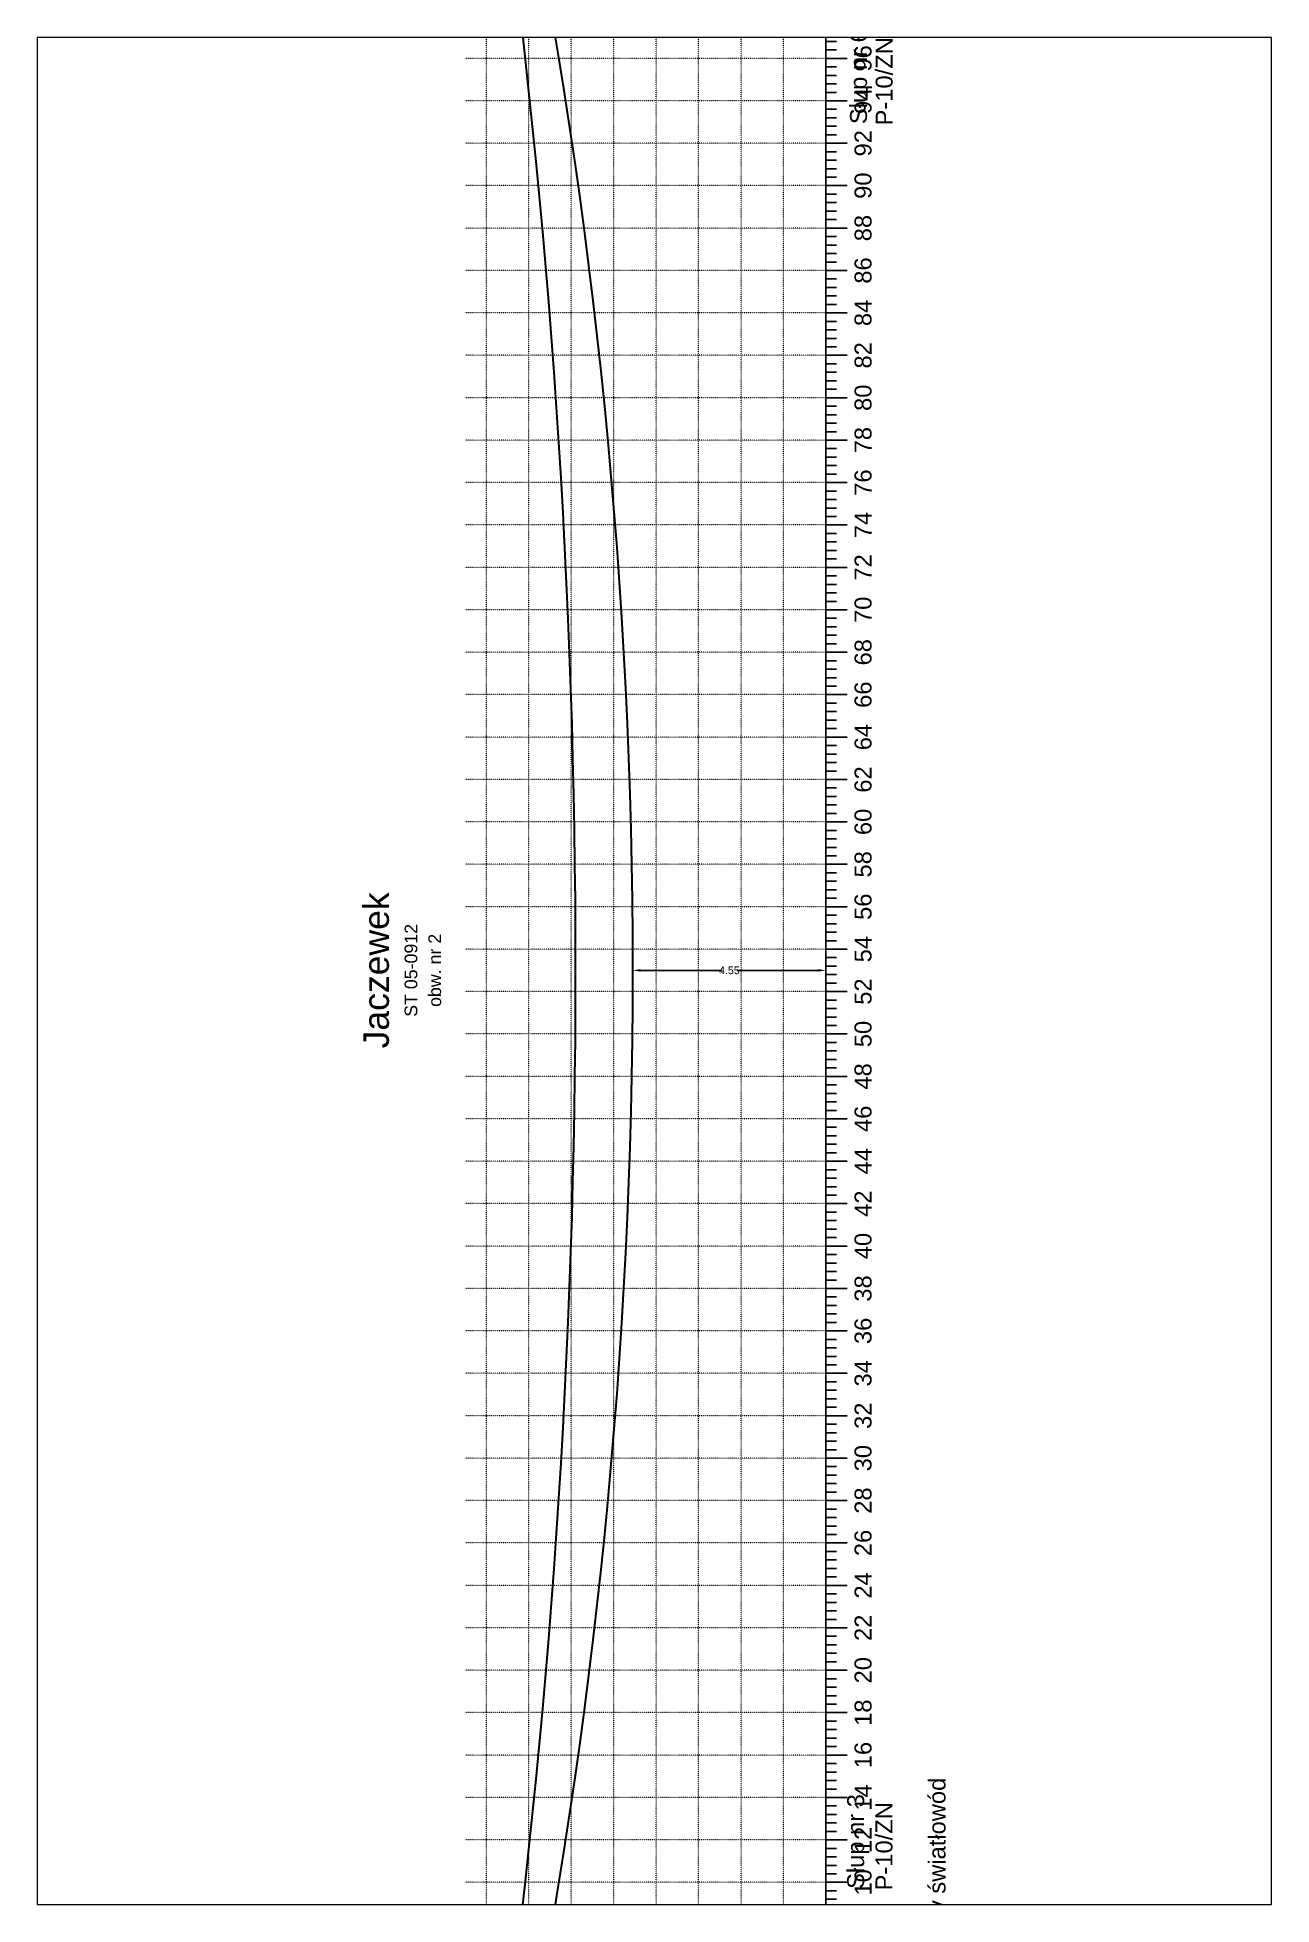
# Paper-space layout '10' of a CAD drawing. Header units: inches, sheet in millimetres. Extents: x 0 to 190, y 1 to 287.
# The model-space entities are those that its viewports show. They can reach past a viewport. Long polylines and large blocks are cut down to what shows.
import ezdxf
from ezdxf.enums import TextEntityAlignment as Align

# ---------------------------------------------------------------- set-up
doc = ezdxf.new("R2010")
doc.units = ezdxf.units.IN
doc.header["$MEASUREMENT"] = 0
doc.linetypes.add('ACAD_ISO07W100', pattern=[3, 0, -3])
doc.layers.add('ramka', color=7, linetype='Continuous', plot=False)
doc.styles.get("Standard").update_dxf_attribs({"font": 'arial.ttf'})
doc.dimstyles.get("Standard").update_dxf_attribs({"dimtxt": 0.25, "dimasz": 0.18, "dimexe": 0.18, "dimexo": 0.0625, "dimgap": -0.09, "dimtad": 0, "dimtih": 1, "dimtoh": 1, "dimzin": 0, "dimdsep": 46, "dimtxsty": 'Standard', "dimcen": 0.09, "dimadec": 0, "dimazin": 0, "dimtfac": 1, "dimtofl": 0, "dimtmove": 0, "dimatfit": 3, "dimfxl": 1, "dimtolj": 1, "dimtzin": 0, "dimarcsym": 0})

# ---------------------------------------------------------------- blocks, each defined once
blk = doc.blocks.new('*D10')
at = {"color": 0, "lineweight": -2}
for p, q in [((20.417, 1345.08), (20.417, 1345.205)), ((20.597, 1345.025), (22.512, 1345.025)), ((24.787, 1345.025), (22.872, 1345.025)), ((24.967, 1344.93), (24.967, 1345.205))]:
    blk.add_line(p, q, dxfattribs=at)
at = {"color": 0}
for points in [[(20.597, 1345.055), (20.597, 1344.995), (20.417, 1345.025)], [(24.787, 1345.055), (24.787, 1344.995), (24.967, 1345.025)]]:
    blk.add_solid(points, dxfattribs=at)
at = {"layer": 'Defpoints', "color": 0}
for p in [(20.417, 1345.017), (24.967, 1345.025), (24.967, 1344.867)]:
    blk.add_point(p, dxfattribs=at)
at = {"color": 0, "lineweight": 25, "insert": (22.692, 1345.025), "char_height": 0.18, "attachment_point": 5}
blk.add_mtext('\\A1;4.55', dxfattribs=at)

msp = doc.modelspace()

# ---------------------------------------------------------------- linework, layer by layer
at = {"linetype": 'ACAD_ISO07W100', "lineweight": 15, "ltscale": 0.1}
for p, q in [((16.967, 1318.525), (16.967, 1371.525)), ((17.967, 1318.525), (17.967, 1371.525)), ((18.967, 1318.525), (18.967, 1371.525)), ((19.967, 1318.525), (19.967, 1371.525)), ((20.967, 1318.525), (20.967, 1371.525)), ((21.967, 1318.525), (21.967, 1371.525)), ((22.967, 1318.525), (22.967, 1371.525)), ((23.967, 1318.525), (23.967, 1371.525)), ((24.967, 1318.525), (24.967, 1371.525)), ((24.967, 1366.525), (16.467, 1366.525)), ((24.967, 1365.525), (16.467, 1365.525)), ((24.967, 1364.525), (16.467, 1364.525)), ((24.967, 1363.525), (16.467, 1363.525)), ((24.967, 1362.525), (16.467, 1362.525)), ((24.967, 1361.525), (16.467, 1361.525)), ((24.967, 1360.525), (16.467, 1360.525)), ((24.967, 1359.525), (16.467, 1359.525)), ((24.967, 1358.525), (16.467, 1358.525)), ((24.967, 1357.525), (16.467, 1357.525)), ((24.967, 1356.525), (16.467, 1356.525)), ((24.967, 1355.525), (16.467, 1355.525)), ((24.967, 1354.525), (16.467, 1354.525)), ((24.967, 1353.525), (16.467, 1353.525)), ((24.967, 1352.525), (16.467, 1352.525)), ((24.967, 1351.525), (16.467, 1351.525)), ((24.967, 1350.525), (16.467, 1350.525)), ((24.967, 1349.525), (16.467, 1349.525)), ((24.967, 1348.525), (16.467, 1348.525)), ((24.967, 1347.525), (16.467, 1347.525)), ((24.967, 1346.525), (16.467, 1346.525)), ((24.967, 1345.525), (16.467, 1345.525)), ((24.967, 1344.525), (16.467, 1344.525)), ((24.967, 1343.525), (16.467, 1343.525)), ((24.967, 1342.525), (16.467, 1342.525)), ((24.967, 1341.525), (16.467, 1341.525)), ((24.967, 1340.525), (16.467, 1340.525)), ((24.967, 1339.525), (16.467, 1339.525)), ((24.967, 1338.525), (16.467, 1338.525)), ((24.967, 1337.525), (16.467, 1337.525)), ((24.967, 1336.525), (16.467, 1336.525)), ((24.967, 1335.525), (16.467, 1335.525)), ((24.967, 1334.525), (16.467, 1334.525)), ((24.967, 1333.525), (16.467, 1333.525)), ((24.967, 1332.525), (16.467, 1332.525)), ((24.967, 1331.525), (16.467, 1331.525)), ((24.967, 1330.525), (16.467, 1330.525)), ((24.967, 1329.525), (16.467, 1329.525)), ((24.967, 1328.525), (16.467, 1328.525)), ((24.967, 1327.525), (16.467, 1327.525)), ((24.967, 1326.525), (16.467, 1326.525)), ((24.967, 1325.525), (16.467, 1325.525)), ((24.967, 1324.525), (16.467, 1324.525)), ((24.967, 1323.525), (16.467, 1323.525))]:
    msp.add_line(p, q, dxfattribs=at)
for p, q in [((24.967, 1318.525), (24.967, 1371.525)), ((24.967, 1367.125), (25.217, 1367.125)), ((24.967, 1366.925), (25.217, 1366.925)), ((24.967, 1366.725), (25.217, 1366.725)), ((24.967, 1366.525), (25.467, 1366.525)), ((24.967, 1366.325), (25.217, 1366.325)), ((24.967, 1366.125), (25.217, 1366.125)), ((24.967, 1365.925), (25.217, 1365.925)), ((24.967, 1365.725), (25.217, 1365.725)), ((24.967, 1365.525), (25.467, 1365.525)), ((24.967, 1365.325), (25.217, 1365.325)), ((24.967, 1365.125), (25.217, 1365.125)), ((24.967, 1364.925), (25.217, 1364.925)), ((24.967, 1364.725), (25.217, 1364.725)), ((24.967, 1364.525), (25.467, 1364.525)), ((24.967, 1364.325), (25.217, 1364.325)), ((24.967, 1364.125), (25.217, 1364.125)), ((24.967, 1363.925), (25.217, 1363.925)), ((24.967, 1363.725), (25.217, 1363.725)), ((24.967, 1363.525), (25.467, 1363.525)), ((24.967, 1363.325), (25.217, 1363.325)), ((24.967, 1363.125), (25.217, 1363.125)), ((24.967, 1362.925), (25.217, 1362.925)), ((24.967, 1362.725), (25.217, 1362.725)), ((24.967, 1362.525), (25.467, 1362.525)), ((24.967, 1362.325), (25.217, 1362.325)), ((24.967, 1362.125), (25.217, 1362.125)), ((24.967, 1361.925), (25.217, 1361.925)), ((24.967, 1361.725), (25.217, 1361.725)), ((24.967, 1361.525), (25.467, 1361.525)), ((24.967, 1361.325), (25.217, 1361.325)), ((24.967, 1361.125), (25.217, 1361.125)), ((24.967, 1360.925), (25.217, 1360.925)), ((24.967, 1360.725), (25.217, 1360.725)), ((24.967, 1360.525), (25.467, 1360.525)), ((24.967, 1360.325), (25.217, 1360.325)), ((24.967, 1360.125), (25.217, 1360.125)), ((24.967, 1359.925), (25.217, 1359.925)), ((24.967, 1359.725), (25.217, 1359.725)), ((24.967, 1359.525), (25.467, 1359.525)), ((24.967, 1359.325), (25.217, 1359.325)), ((24.967, 1359.125), (25.217, 1359.125)), ((24.967, 1358.925), (25.217, 1358.925)), ((24.967, 1358.725), (25.217, 1358.725)), ((24.967, 1358.525), (25.467, 1358.525)), ((24.967, 1358.325), (25.217, 1358.325)), ((24.967, 1358.125), (25.217, 1358.125)), ((24.967, 1357.925), (25.217, 1357.925)), ((24.967, 1357.725), (25.217, 1357.725)), ((24.967, 1357.525), (25.467, 1357.525)), ((24.967, 1357.325), (25.217, 1357.325)), ((24.967, 1357.125), (25.217, 1357.125)), ((24.967, 1356.925), (25.217, 1356.925)), ((24.967, 1356.725), (25.217, 1356.725)), ((24.967, 1356.525), (25.467, 1356.525)), ((24.967, 1356.325), (25.217, 1356.325)), ((24.967, 1356.125), (25.217, 1356.125)), ((24.967, 1355.925), (25.217, 1355.925)), ((24.967, 1355.725), (25.217, 1355.725)), ((24.967, 1355.525), (25.467, 1355.525)), ((24.967, 1355.325), (25.217, 1355.325)), ((24.967, 1355.125), (25.217, 1355.125)), ((24.967, 1354.925), (25.217, 1354.925)), ((24.967, 1354.725), (25.217, 1354.725)), ((24.967, 1354.525), (25.467, 1354.525)), ((24.967, 1354.325), (25.217, 1354.325)), ((24.967, 1354.125), (25.217, 1354.125)), ((24.967, 1353.925), (25.217, 1353.925)), ((24.967, 1353.725), (25.217, 1353.725)), ((24.967, 1353.525), (25.467, 1353.525)), ((24.967, 1353.325), (25.217, 1353.325)), ((24.967, 1353.125), (25.217, 1353.125)), ((24.967, 1352.925), (25.217, 1352.925)), ((24.967, 1352.725), (25.217, 1352.725)), ((24.967, 1352.525), (25.467, 1352.525)), ((24.967, 1352.325), (25.217, 1352.325)), ((24.967, 1352.125), (25.217, 1352.125)), ((24.967, 1351.925), (25.217, 1351.925)), ((24.967, 1351.725), (25.217, 1351.725)), ((24.967, 1351.525), (25.467, 1351.525)), ((24.967, 1351.325), (25.217, 1351.325)), ((24.967, 1351.125), (25.217, 1351.125)), ((24.967, 1350.925), (25.217, 1350.925)), ((24.967, 1350.725), (25.217, 1350.725)), ((24.967, 1350.525), (25.467, 1350.525)), ((24.967, 1350.325), (25.217, 1350.325)), ((24.967, 1350.125), (25.217, 1350.125)), ((24.967, 1349.925), (25.217, 1349.925)), ((24.967, 1349.725), (25.217, 1349.725)), ((24.967, 1349.525), (25.467, 1349.525)), ((24.967, 1349.325), (25.217, 1349.325)), ((24.967, 1349.125), (25.217, 1349.125)), ((24.967, 1348.925), (25.217, 1348.925)), ((24.967, 1348.725), (25.217, 1348.725)), ((24.967, 1348.525), (25.467, 1348.525)), ((24.967, 1348.325), (25.217, 1348.325)), ((24.967, 1348.125), (25.217, 1348.125)), ((24.967, 1347.925), (25.217, 1347.925)), ((24.967, 1347.725), (25.217, 1347.725)), ((24.967, 1347.525), (25.467, 1347.525)), ((24.967, 1347.325), (25.217, 1347.325)), ((24.967, 1347.125), (25.217, 1347.125)), ((24.967, 1346.925), (25.217, 1346.925)), ((24.967, 1346.725), (25.217, 1346.725)), ((24.967, 1346.525), (25.467, 1346.525)), ((24.967, 1346.325), (25.217, 1346.325)), ((24.967, 1346.125), (25.217, 1346.125)), ((24.967, 1345.925), (25.217, 1345.925)), ((24.967, 1345.725), (25.217, 1345.725)), ((24.967, 1345.525), (25.467, 1345.525)), ((24.967, 1345.325), (25.217, 1345.325)), ((24.967, 1345.125), (25.217, 1345.125)), ((24.967, 1344.925), (25.217, 1344.925)), ((24.967, 1344.725), (25.217, 1344.725)), ((24.967, 1344.525), (25.467, 1344.525)), ((24.967, 1344.325), (25.217, 1344.325)), ((24.967, 1344.125), (25.217, 1344.125)), ((24.967, 1343.925), (25.217, 1343.925)), ((24.967, 1343.725), (25.217, 1343.725)), ((24.967, 1343.525), (25.467, 1343.525)), ((24.967, 1343.325), (25.217, 1343.325)), ((24.967, 1343.125), (25.217, 1343.125)), ((24.967, 1342.925), (25.217, 1342.925)), ((24.967, 1342.725), (25.217, 1342.725)), ((24.967, 1342.525), (25.467, 1342.525)), ((24.967, 1342.325), (25.217, 1342.325)), ((24.967, 1342.125), (25.217, 1342.125)), ((24.967, 1341.925), (25.217, 1341.925)), ((24.967, 1341.725), (25.217, 1341.725)), ((24.967, 1341.525), (25.467, 1341.525)), ((24.967, 1341.325), (25.217, 1341.325)), ((24.967, 1341.125), (25.217, 1341.125)), ((24.967, 1340.925), (25.217, 1340.925)), ((24.967, 1340.725), (25.217, 1340.725)), ((24.967, 1340.525), (25.467, 1340.525)), ((24.967, 1340.325), (25.217, 1340.325)), ((24.967, 1340.125), (25.217, 1340.125)), ((24.967, 1339.925), (25.217, 1339.925)), ((24.967, 1339.725), (25.217, 1339.725)), ((24.967, 1339.525), (25.467, 1339.525)), ((24.967, 1339.325), (25.217, 1339.325)), ((24.967, 1339.125), (25.217, 1339.125)), ((24.967, 1338.925), (25.217, 1338.925)), ((24.967, 1338.725), (25.217, 1338.725)), ((24.967, 1338.525), (25.467, 1338.525)), ((24.967, 1338.325), (25.217, 1338.325)), ((24.967, 1338.125), (25.217, 1338.125)), ((24.967, 1337.925), (25.217, 1337.925)), ((24.967, 1337.725), (25.217, 1337.725)), ((24.967, 1337.525), (25.467, 1337.525)), ((24.967, 1337.325), (25.217, 1337.325)), ((24.967, 1337.125), (25.217, 1337.125)), ((24.967, 1336.925), (25.217, 1336.925)), ((24.967, 1336.725), (25.217, 1336.725)), ((24.967, 1336.525), (25.467, 1336.525)), ((24.967, 1336.325), (25.217, 1336.325)), ((24.967, 1336.125), (25.217, 1336.125)), ((24.967, 1335.925), (25.217, 1335.925)), ((24.967, 1335.725), (25.217, 1335.725)), ((24.967, 1335.525), (25.467, 1335.525)), ((24.967, 1335.325), (25.217, 1335.325)), ((24.967, 1335.125), (25.217, 1335.125)), ((24.967, 1334.925), (25.217, 1334.925)), ((24.967, 1334.725), (25.217, 1334.725)), ((24.967, 1334.525), (25.467, 1334.525)), ((24.967, 1334.325), (25.217, 1334.325)), ((24.967, 1334.125), (25.217, 1334.125)), ((24.967, 1333.925), (25.217, 1333.925)), ((24.967, 1333.725), (25.217, 1333.725)), ((24.967, 1333.525), (25.467, 1333.525)), ((24.967, 1333.325), (25.217, 1333.325)), ((24.967, 1333.125), (25.217, 1333.125)), ((24.967, 1332.925), (25.217, 1332.925)), ((24.967, 1332.725), (25.217, 1332.725)), ((24.967, 1332.525), (25.467, 1332.525)), ((24.967, 1332.325), (25.217, 1332.325)), ((24.967, 1332.125), (25.217, 1332.125)), ((24.967, 1331.925), (25.217, 1331.925)), ((24.967, 1331.725), (25.217, 1331.725)), ((24.967, 1331.525), (25.467, 1331.525)), ((24.967, 1331.325), (25.217, 1331.325)), ((24.967, 1331.125), (25.217, 1331.125)), ((24.967, 1330.925), (25.217, 1330.925)), ((24.967, 1330.725), (25.217, 1330.725)), ((24.967, 1330.525), (25.467, 1330.525)), ((24.967, 1330.325), (25.217, 1330.325)), ((24.967, 1330.125), (25.217, 1330.125)), ((24.967, 1329.925), (25.217, 1329.925)), ((24.967, 1329.725), (25.217, 1329.725)), ((24.967, 1329.525), (25.467, 1329.525)), ((24.967, 1329.325), (25.217, 1329.325)), ((24.967, 1329.125), (25.217, 1329.125)), ((24.967, 1328.925), (25.217, 1328.925)), ((24.967, 1328.725), (25.217, 1328.725)), ((24.967, 1328.525), (25.467, 1328.525)), ((24.967, 1328.325), (25.217, 1328.325)), ((24.967, 1328.125), (25.217, 1328.125)), ((24.967, 1327.925), (25.217, 1327.925)), ((24.967, 1327.725), (25.217, 1327.725)), ((24.967, 1327.525), (25.467, 1327.525)), ((24.967, 1327.325), (25.217, 1327.325)), ((24.967, 1327.125), (25.217, 1327.125)), ((24.967, 1326.925), (25.217, 1326.925)), ((24.967, 1326.725), (25.217, 1326.725)), ((24.967, 1326.525), (25.467, 1326.525)), ((24.967, 1326.325), (25.217, 1326.325)), ((24.967, 1326.125), (25.217, 1326.125)), ((24.967, 1325.925), (25.217, 1325.925)), ((24.967, 1325.725), (25.217, 1325.725)), ((24.967, 1325.525), (25.467, 1325.525)), ((24.967, 1325.325), (25.217, 1325.325)), ((24.967, 1325.125), (25.217, 1325.125)), ((24.967, 1324.925), (25.217, 1324.925)), ((24.967, 1324.725), (25.217, 1324.725)), ((24.967, 1324.525), (25.467, 1324.525)), ((24.967, 1324.325), (25.217, 1324.325)), ((24.967, 1324.125), (25.217, 1324.125)), ((24.967, 1323.925), (25.217, 1323.925)), ((24.967, 1323.725), (25.217, 1323.725)), ((24.967, 1323.525), (25.467, 1323.525)), ((24.967, 1323.325), (25.217, 1323.325)), ((24.967, 1323.125), (25.217, 1323.125)), ((24.967, 1322.925), (25.217, 1322.925))]:
    msp.add_line(p, q)
at = {"lineweight": 30}
msp.add_arc((-176.685, 1345.025), 195.754, 352.21975, 7.78025, dxfattribs=at)
at = {"color": 3, "lineweight": 30}
msp.add_arc((-113.408, 1345.025), 133.825, 348.57881, 11.42119, dxfattribs=at)
at = {"layer": 'ramka'}
msp.add_line((24.967, 1318.525), (24.967, 1345.025), dxfattribs=at)

# ---------------------------------------------------------------- texts
for s, height, p in [('98', 0.4, (26.043, 1367.525)), ('96', 0.4, (26.043, 1366.525)), ('94', 0.4, (26.043, 1365.525)), ('92', 0.4, (26.043, 1364.525)), ('90', 0.4, (26.043, 1363.525)), ('88', 0.4, (26.043, 1362.525)), ('86', 0.4, (26.043, 1361.525)), ('84', 0.4, (26.043, 1360.525)), ('82', 0.4, (26.043, 1359.525)), ('80', 0.4, (26.043, 1358.525)), ('78', 0.4, (26.043, 1357.525)), ('76', 0.4, (26.043, 1356.525)), ('74', 0.4, (26.043, 1355.525)), ('72', 0.4, (26.043, 1354.525)), ('70', 0.4, (26.043, 1353.525)), ('68', 0.4, (26.043, 1352.525)), ('66', 0.4, (26.043, 1351.525)), ('64', 0.4, (26.043, 1350.525)), ('62', 0.4, (26.043, 1349.525)), ('60', 0.4, (26.043, 1348.525)), ('58', 0.4, (26.043, 1347.525)), ('Jaczewek', 0.6, (14.667, 1345.025)), ('56', 0.4, (26.043, 1346.525)), ('ST 05-0912', 0.3, (15.337, 1345.025)), ('obw. nr 2', 0.3, (15.897, 1345.025)), ('54', 0.4, (26.043, 1345.525)), ('52', 0.4, (26.043, 1344.525)), ('50', 0.4, (26.043, 1343.525)), ('48', 0.4, (26.043, 1342.525)), ('46', 0.4, (26.043, 1341.525)), ('44', 0.4, (26.043, 1340.525)), ('42', 0.4, (26.043, 1339.525)), ('40', 0.4, (26.043, 1338.525)), ('38', 0.4, (26.043, 1337.525)), ('36', 0.4, (26.043, 1336.525)), ('34', 0.4, (26.043, 1335.525)), ('32', 0.4, (26.043, 1334.525)), ('30', 0.4, (26.043, 1333.525)), ('28', 0.4, (26.043, 1332.525)), ('26', 0.4, (26.043, 1331.525)), ('24', 0.4, (26.043, 1330.525)), ('22', 0.4, (26.043, 1329.525)), ('20', 0.4, (26.043, 1328.525)), ('18', 0.4, (26.043, 1327.525)), ('16', 0.4, (26.043, 1326.525)), ('14', 0.4, (26.043, 1325.525)), ('12', 0.4, (26.043, 1324.525)), ('10', 0.4, (26.043, 1323.525))]:
    msp.add_text(s, height=height, rotation=90).set_placement(p, align=Align.CENTER)
for s, p in [('Słup nr 6', (25.936, 1364.976)), ('P-10/ZN', (26.541, 1364.945)), ('Słup nr 3', (25.869, 1323.369)), ('projektowany światłowód', (27.787, 1319.81)), ('P-10/ZN', (26.536, 1323.335))]:
    msp.add_text(s, height=0.4, rotation=90).set_placement(p)

# ---------------------------------------------------------------- dimensions: what is measured, and where the dimension line sits
at = {"lineweight": 25}
dim = msp.add_linear_dim(base=(24.967, 1345.025), p1=(20.417, 1345.017), p2=(24.967, 1344.867), angle=180, text='4.55', dimstyle='Standard', dxfattribs=at)
dim.commit()
dim.dimension.update_dxf_attribs({"geometry": '*D10', "text_midpoint": (22.692, 1345.025)})

psp = doc.layouts.new('10')

# ---------------------------------------------------------------- viewports
at = {"layer": '0', "lineweight": 25}
psp.add_viewport(center=(95.01, 143.66), size=(189.12, 286.15), view_center_point=(20.927, 1345.01), view_height=44.0231, dxfattribs=at)

doc.saveas('drawing.dxf')
